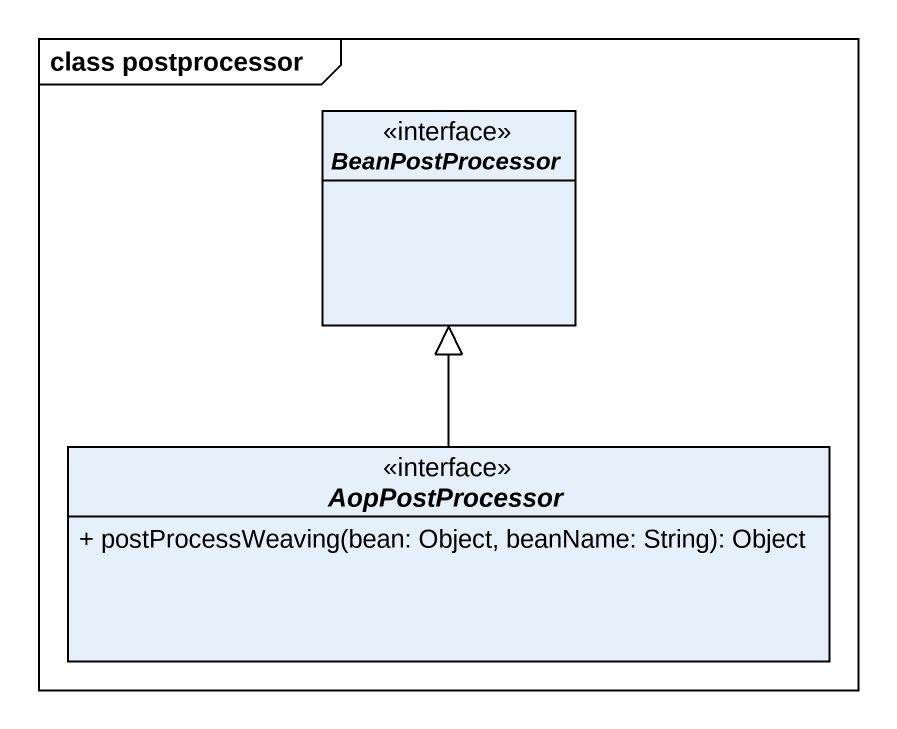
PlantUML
@startuml
mainframe class postprocessor
hide circle
hide empty members
skinparam classAttributeIconSize 0
interface BeanPostProcessor <<interface>>
interface AopPostProcessor <<interface>> {
  + postProcessWeaving(bean: Object, beanName: String): Object
}
AopPostProcessor -up-|> BeanPostProcessor
@enduml
